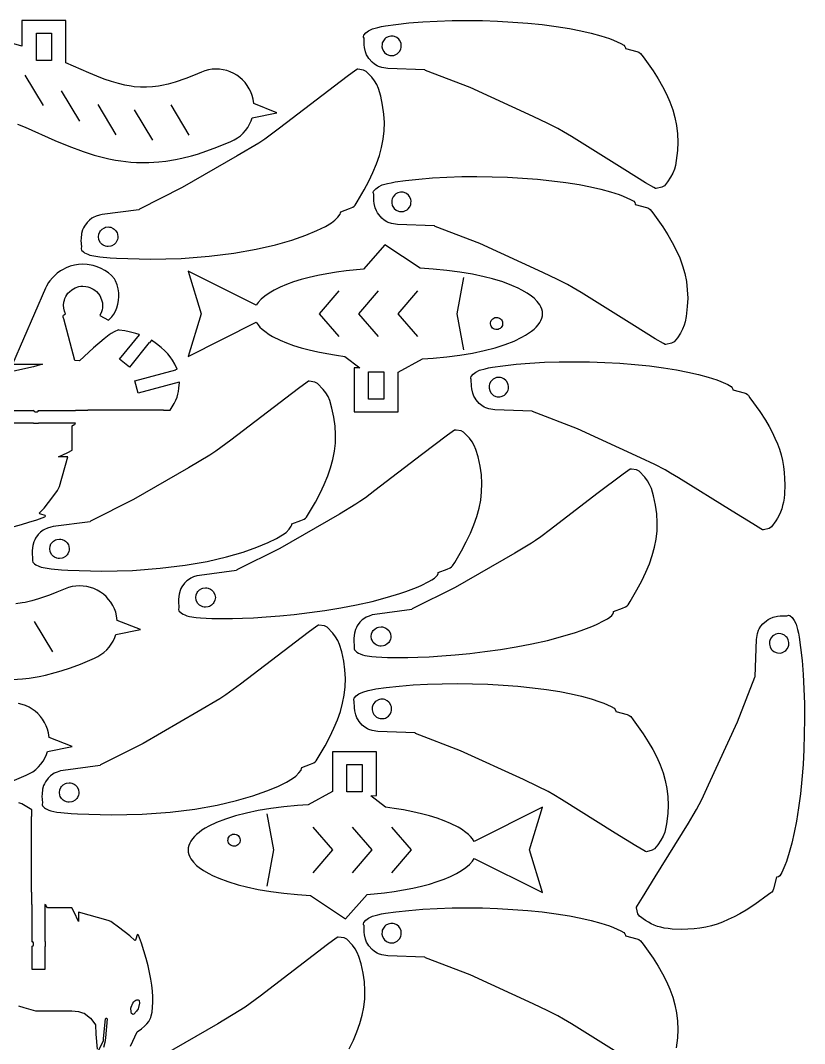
# Model space of a CAD drawing. Header units: millimetres. Extents: x 5 to 593, y 5 to 395.
# Drawn here: x 428.6 to 589.5, y 185.2 to 395 of the extents above; entities that cross this region are included whole.
import ezdxf

# ---------------------------------------------------------------- set-up
doc = ezdxf.new("R2010")
doc.units = ezdxf.units.MM
doc.layers.add('CUT', color=1, linetype='Continuous')
doc.layers.add('ENGRAVE', color=5, linetype='Continuous')

msp = doc.modelspace()

# ---------------------------------------------------------------- linework, layer by layer
at = {"layer": 'CUT'}
for points in [[(427.97, 373.73), (429.56, 373.08), (435.67, 370.41), (438.55, 369.2), (441.44, 368.12), (443.69, 367.4), (445.65, 366.87), (446.75, 366.62), (448.09, 366.36), (449.22, 366.18), (451.24, 365.95), (452.39, 365.87), (453.81, 365.84), (454.97, 365.85), (457, 365.97), (458.4, 366.13), (460.4, 366.45), (461.73, 366.73), (463.7, 367.23), (464.94, 367.6), (466.86, 368.24), (468.89, 368.99), (471.79, 370.19), (472.48, 370.52), (473.12, 370.92), (473.73, 371.37), (474.29, 371.89), (474.79, 372.46), (475.23, 373.07), (475.62, 373.72), (475.94, 374.41), (476.15, 375.04), (481.23, 376.05), (476.46, 377.96), (476.33, 378.88), (476.14, 379.62), (475.88, 380.33), (475.55, 381.01), (475.15, 381.66), (474.69, 382.26), (474.18, 382.82), (473.61, 383.32), (473, 383.77), (472.35, 384.15), (471.66, 384.47), (470.94, 384.72), (470.2, 384.89), (469.45, 385), (468.69, 385.03), (467.94, 384.98), (467.19, 384.87), (466.45, 384.67), (465.74, 384.41), (464.09, 383.72), (462.53, 383.1), (460.31, 382.34), (458.91, 381.95), (457.58, 381.65), (456.93, 381.53), (455.67, 381.37), (454.43, 381.3), (453.21, 381.31), (451.96, 381.41), (451.33, 381.49), (450.04, 381.72), (448.69, 382.04), (447.28, 382.46), (445.8, 382.97), (444.25, 383.57), (442.64, 384.23), (437.91, 386.31), (437.91, 395), (428.95, 395), (428.91, 395), (428.91, 394.96), (428.91, 389.73), (427.25, 390.18)], [(426.52, 315.03), (431.28, 315.03), (431.28, 315.09), (431.31, 314.97), (431.43, 314.83), (431.59, 314.74), (431.77, 314.71), (432.02, 314.76), (432.2, 314.89), (432.28, 315.05), (432.28, 315.02), (439.86, 315.02), (439.86, 315.1), (442.4, 315.1), (442.4, 315.14), (457.95, 315.14), (457.96, 315.09), (459.32, 315.09), (460.14, 316.46), (460.49, 317.14), (460.74, 317.74), (460.92, 318.32), (461.04, 318.91), (461.12, 319.56), (461.2, 320.75), (461.18, 320.83), (452.72, 318.56), (452.06, 321.06), (460.51, 323.33), (460.5, 323.41), (460.73, 323.47), (460.24, 324.51), (459.79, 325.34), (459.35, 326.01), (458.84, 326.64), (458.23, 327.27), (457.47, 327.93), (456.52, 328.67), (455.51, 329.4), (455.08, 328.87), (455.02, 328.92), (450.95, 323.9), (448.94, 325.52), (453.01, 330.55), (452.94, 330.6), (452.24, 330.81), (450.93, 331.16), (450.01, 331.33), (448.87, 331.46), (448.74, 331.52), (447.84, 331.16), (447.18, 330.77), (446.78, 330.5), (445.79, 329.72), (443.59, 327.82), (440.73, 325.21), (439.75, 325.26), (437.52, 333.8), (437.42, 333.97), (437.37, 334.13), (437.39, 334.37), (437.45, 334.53), (437.61, 334.7), (437.82, 334.81), (437.61, 335.37), (437.48, 335.97), (437.45, 336.59), (437.51, 337.2), (437.6, 337.6), (437.73, 337.98), (437.9, 338.36), (438.11, 338.71), (438.35, 339.04), (438.63, 339.34), (439.12, 339.76), (439.47, 339.98), (439.84, 340.16), (440.59, 340.41), (440.99, 340.47), (441.4, 340.5), (442.04, 340.46), (442.44, 340.37), (442.84, 340.25), (443.54, 339.9), (443.88, 339.67), (444.19, 339.41), (444.63, 338.93), (444.86, 338.59), (445.05, 338.23), (445.32, 337.49), (445.4, 337.09), (445.44, 336.68), (445.42, 336.03), (445.35, 335.63), (445.24, 335.23), (444.91, 334.5), (446.64, 333.5), (447.33, 334.21), (447.73, 334.77), (448.08, 335.39), (448.37, 336.06), (448.59, 336.8), (448.73, 337.56), (448.78, 338.35), (448.75, 339.14), (448.63, 339.97), (448.41, 340.79), (448.1, 341.61), (447.91, 342.02), (447.3, 342.66), (446.64, 343.23), (445.93, 343.72), (445.16, 344.14), (444.36, 344.48), (443.53, 344.74), (442.69, 344.91), (442.26, 344.96), (441.39, 345), (440.52, 344.95), (439.66, 344.81), (438.82, 344.58), (437.99, 344.27), (437.23, 343.88), (436.84, 343.64), (436.15, 343.15), (435.8, 342.86), (435.18, 342.24), (434.63, 341.58), (434.37, 341.22), (433.94, 340.48), (433.73, 340.08), (426.95, 324.5), (433.09, 324.49), (431.25, 323.97), (425.41, 322.69)], [(427.33, 291.23), (428.8, 291.62), (430.34, 292.07), (431.95, 292.6), (433.63, 293.19), (433.7, 293.34), (433.66, 293.44), (432.78, 293.71), (432.6, 293.8), (432.46, 293.94), (433.49, 294.99), (435.27, 297.28), (436.19, 298.59), (436.36, 298.89), (436.59, 299.39), (438.31, 305.47), (436.37, 305.48), (438.31, 306.38), (439.19, 306.84), (439.19, 311.85), (439.49, 312.07), (439.72, 312.14), (439.84, 312.24), (439.86, 312.43), (432.28, 312.43), (432.28, 312.35), (431.28, 312.35), (431.28, 312.43), (426.52, 312.43)], [(426.97, 259.85), (429, 259.97), (430.4, 260.13), (432.4, 260.45), (433.73, 260.73), (435.7, 261.23), (436.94, 261.6), (438.86, 262.24), (440.89, 262.99), (443.79, 264.19), (444.48, 264.52), (445.12, 264.92), (445.73, 265.37), (446.29, 265.89), (446.79, 266.46), (447.23, 267.07), (447.62, 267.72), (447.94, 268.41), (448.15, 269.04), (453.23, 270.05), (448.46, 271.96), (448.33, 272.88), (448.14, 273.62), (447.88, 274.33), (447.55, 275.01), (447.15, 275.66), (446.69, 276.26), (446.18, 276.82), (445.61, 277.32), (445, 277.77), (444.35, 278.15), (443.66, 278.47), (442.94, 278.72), (442.2, 278.89), (441.45, 279), (440.69, 279.03), (439.94, 278.98), (439.19, 278.87), (438.45, 278.67), (437.74, 278.41), (436.09, 277.72), (434.53, 277.1), (432.31, 276.34), (430.91, 275.95), (429.58, 275.65), (428.93, 275.53), (427.67, 275.37)], [(426.89, 238.99), (429.79, 240.19), (430.48, 240.52), (431.12, 240.92), (431.73, 241.37), (432.29, 241.89), (432.79, 242.46), (433.23, 243.07), (433.62, 243.72), (433.94, 244.41), (434.15, 245.04), (439.23, 246.05), (434.46, 247.96), (434.33, 248.88), (434.14, 249.62), (433.88, 250.33), (433.55, 251.01), (433.15, 251.66), (432.69, 252.26), (432.18, 252.82), (431.61, 253.32), (431, 253.77), (430.35, 254.15), (429.66, 254.47), (428.94, 254.72), (428.2, 254.89)], [(451.2, 184.61), (452.57, 187.59), (453.44, 188.2), (454.07, 188.69), (454.56, 189.17), (454.94, 189.67), (455.1, 189.93), (455.34, 190.52), (455.44, 190.85), (455.59, 191.61), (455.71, 192.59), (455.77, 193.63), (455.76, 194.72), (455.69, 195.88), (455.56, 197.1), (455.36, 198.37), (455.1, 199.72), (454.77, 201.12), (454.38, 202.6), (453.93, 204.14), (453.4, 205.75), (452.81, 207.42), (452.66, 207.49), (452.56, 207.46), (452.29, 206.58), (452.2, 206.39), (452.06, 206.26), (451.01, 207.28), (448.72, 209.06), (447.41, 209.98), (447.11, 210.16), (446.61, 210.38), (440.53, 212.11), (440.52, 210.17), (439.62, 212.11), (439.16, 212.99), (434.15, 212.99), (433.93, 213.28), (433.86, 213.51), (433.76, 213.64), (433.57, 213.66), (433.57, 206.08), (433.65, 206.07), (433.65, 205.08), (433.57, 205.07), (433.57, 200.32), (430.97, 200.32), (430.97, 205.07), (430.91, 205.08), (431.03, 205.11), (431.17, 205.22), (431.26, 205.38), (431.29, 205.56), (431.24, 205.82), (431.11, 205.99), (430.95, 206.07), (430.98, 206.08), (430.98, 213.65), (430.9, 213.66), (430.9, 216.19), (430.86, 216.2), (430.86, 231.75), (430.91, 231.75), (430.91, 233.11), (429.54, 233.94), (428.86, 234.29), (428.26, 234.54)], [(552.62, 182.34), (541.64, 189.2), (540.02, 190.18), (538.86, 190.83), (536.79, 191.89), (533.81, 193.3), (520.87, 199.22), (511.68, 202.77), (511.59, 202.88), (503.95, 203.15), (502.74, 203.36), (502.08, 203.56), (501.78, 203.69), (501.24, 204.02), (500.74, 204.44), (500.11, 205.18), (499.87, 205.52), (499.63, 205.96), (499.41, 206.55), (499.21, 207.43), (499.12, 208.02), (499.1, 209.35), (499.02, 209.54), (499, 209.7), (499.06, 209.99), (499.49, 210.48), (500.04, 210.89), (500.82, 211.26), (501.94, 211.58), (502.65, 211.73), (503.5, 211.88), (505.61, 212.19), (508.31, 212.48), (511.15, 212.72), (514.11, 212.88), (517.15, 212.97), (520.25, 213), (523.38, 212.96), (526.51, 212.85), (529.62, 212.68), (532.68, 212.45), (535.65, 212.14), (538.52, 211.77), (541.25, 211.34), (543.57, 210.89), (545.72, 210.4), (547.69, 209.86), (549.48, 209.27), (550.3, 208.96), (551.78, 208.3), (552.44, 207.95), (552.65, 207.66), (552.75, 207.36), (552.75, 207.26), (555.08, 206.64), (555.49, 206.47), (555.83, 206.24), (556.35, 205.57), (558.4, 202.66), (559.43, 201.05), (560.35, 199.46), (561.17, 197.87), (561.87, 196.29), (562.45, 194.69), (562.91, 193.08), (563.24, 191.44), (563.44, 189.78), (563.51, 188.07), (563.44, 186.32), (563.18, 184.25)], [(496.08, 184.07), (496.93, 185.84), (497.65, 187.57), (498.25, 189.27), (498.71, 190.96), (499.04, 192.64), (499.23, 194.33), (499.27, 196.05), (499.17, 197.8), (498.92, 199.61), (498.52, 201.48), (498.06, 203.02), (497.71, 203.85), (497.27, 204.6), (496.71, 205.34), (495.54, 206.56), (494.99, 206.81), (493.81, 207), (493.73, 206.99), (493.4, 206.78), (491.62, 205.48), (477.77, 194.9), (474.72, 192.65), (473.48, 191.85), (469.08, 189.23), (457.8, 182.72)], [(428.2, 192.91), (429.29, 192.53), (431.71, 191.84), (439.15, 191.86), (440.51, 191.73), (441.32, 191.49), (441.64, 191.36), (442.97, 190.33), (443.23, 190.04), (443.96, 189), (444.07, 187.06), (444.31, 184.03)], [(444.63, 183.66), (445.66, 185.79), (445.65, 186.19), (446.04, 190.21), (446.12, 190.36), (446.2, 190.38), (446.28, 190.36), (446.37, 190.21), (446.04, 186.34), (445.91, 185.39), (445.62, 184.35)]]:
    msp.add_lwpolyline(points, dxfattribs=at)
for points in [[(552.75, 389.26), (555.08, 388.64), (555.49, 388.47), (555.83, 388.24), (556.35, 387.57), (558.4, 384.66), (559.43, 383.05), (560.35, 381.46), (561.17, 379.87), (561.87, 378.29), (562.45, 376.69), (562.91, 375.08), (563.24, 373.44), (563.44, 371.78), (563.51, 370.07), (563.44, 368.32), (563.18, 366.25), (562.98, 365.22), (562.8, 364.52), (562.48, 363.67), (562.02, 362.84), (561.39, 361.93), (560.73, 361.11), (560.21, 360.82), (559.04, 360.51), (558.89, 360.55), (558.54, 360.73), (556.86, 361.73), (552.62, 364.34), (541.64, 371.2), (540.02, 372.18), (538.86, 372.83), (536.79, 373.89), (533.81, 375.3), (520.87, 381.22), (511.68, 384.77), (511.59, 384.88), (503.95, 385.15), (502.74, 385.36), (502.08, 385.56), (501.78, 385.69), (501.24, 386.02), (500.74, 386.44), (500.11, 387.18), (499.87, 387.52), (499.63, 387.96), (499.41, 388.55), (499.21, 389.43), (499.12, 390.02), (499.1, 391.35), (499.02, 391.54), (499, 391.7), (499.06, 391.99), (499.49, 392.48), (500.04, 392.89), (500.82, 393.26), (501.94, 393.58), (502.65, 393.73), (503.5, 393.88), (505.61, 394.19), (508.31, 394.48), (511.15, 394.72), (514.11, 394.88), (517.15, 394.97), (520.25, 395), (523.38, 394.96), (526.51, 394.85), (529.62, 394.68), (532.68, 394.45), (535.65, 394.14), (538.52, 393.77), (541.25, 393.34), (543.57, 392.89), (545.72, 392.4), (547.69, 391.86), (549.48, 391.27), (550.3, 390.96), (551.78, 390.3), (552.44, 389.95), (552.65, 389.66), (552.75, 389.36)], [(434.96, 386.81), (431.86, 386.8), (431.87, 392.4), (434.96, 392.4)], [(502.77, 389.6), (502.89, 389.08), (503.14, 388.62), (503.3, 388.42), (503.69, 388.1), (504.16, 387.88), (504.41, 387.82), (504.95, 387.8), (505.22, 387.84), (505.47, 387.92), (505.93, 388.17), (506.13, 388.33), (506.45, 388.73), (506.67, 389.19), (506.73, 389.45), (506.75, 389.98), (506.71, 390.25), (506.63, 390.5), (506.38, 390.96), (506.22, 391.16), (505.82, 391.48), (505.36, 391.7), (505.1, 391.76), (504.57, 391.78), (504.3, 391.74), (504.04, 391.66), (503.59, 391.41), (503.39, 391.25), (503.07, 390.85), (502.85, 390.39), (502.79, 390.13)], [(494.31, 355.78), (496.14, 356.43), (496.78, 356.73), (497.07, 356.94), (497.28, 357.14), (497.72, 357.8), (499.11, 360.23), (500.08, 362.07), (500.93, 363.84), (501.65, 365.57), (502.25, 367.27), (502.71, 368.96), (503.04, 370.64), (503.23, 372.33), (503.27, 374.05), (503.17, 375.8), (502.92, 377.61), (502.52, 379.48), (502.06, 381.02), (501.71, 381.85), (501.27, 382.6), (500.71, 383.34), (499.54, 384.56), (498.99, 384.81), (497.81, 385), (497.73, 384.99), (497.4, 384.78), (495.62, 383.48), (481.77, 372.9), (478.72, 370.65), (477.48, 369.85), (473.08, 367.23), (461.8, 360.72), (453, 356.3), (452.92, 356.18), (445.33, 355.18), (444.8, 355.06), (444.13, 354.85), (443.53, 354.59), (443.25, 354.43), (442.73, 354.05), (442.25, 353.57), (441.71, 352.81), (441.52, 352.46), (441.35, 352.07), (441.14, 351.32), (441.02, 350.29), (441, 349.87), (441.1, 348.54), (441.04, 348.28), (441.04, 348.15), (441.12, 347.9), (441.5, 347.53), (441.74, 347.35), (442.39, 347.04), (442.84, 346.89), (444.07, 346.64), (444.88, 346.52), (446.99, 346.33), (448.32, 346.25), (455.26, 346.07), (461.58, 346.21), (467.29, 346.63), (472.41, 347.26), (476.94, 348.06), (480.9, 348.98), (484.29, 349.96), (487.13, 350.96), (489.41, 351.91), (491.16, 352.77), (492.39, 353.49), (493.1, 354.01), (493.75, 354.67), (494.17, 355.25), (494.3, 355.56)], [(554.75, 357.26), (557.08, 356.64), (557.49, 356.47), (557.83, 356.24), (558.35, 355.57), (560.4, 352.66), (561.43, 351.05), (562.35, 349.46), (563.17, 347.87), (563.87, 346.29), (564.45, 344.69), (564.91, 343.08), (565.24, 341.44), (565.44, 339.78), (565.51, 338.07), (565.44, 336.32), (565.18, 334.25), (564.98, 333.22), (564.8, 332.52), (564.48, 331.67), (564.02, 330.84), (563.39, 329.93), (562.73, 329.11), (562.21, 328.82), (561.04, 328.51), (560.89, 328.55), (560.54, 328.73), (558.86, 329.73), (554.62, 332.34), (543.64, 339.2), (542.02, 340.18), (540.86, 340.83), (538.79, 341.89), (535.81, 343.3), (522.87, 349.22), (513.68, 352.77), (513.59, 352.88), (505.95, 353.15), (504.74, 353.36), (504.08, 353.56), (503.78, 353.69), (503.24, 354.02), (502.74, 354.44), (502.11, 355.18), (501.87, 355.52), (501.63, 355.96), (501.41, 356.55), (501.21, 357.43), (501.12, 358.02), (501.1, 359.35), (501.02, 359.54), (501, 359.7), (501.06, 359.99), (501.49, 360.48), (502.04, 360.89), (502.82, 361.26), (503.94, 361.58), (504.65, 361.73), (505.5, 361.88), (507.61, 362.19), (510.31, 362.48), (513.15, 362.72), (516.11, 362.88), (519.15, 362.97), (522.25, 363), (525.38, 362.96), (528.51, 362.85), (531.62, 362.68), (534.68, 362.45), (537.65, 362.14), (540.52, 361.77), (543.25, 361.34), (545.57, 360.89), (547.72, 360.4), (549.69, 359.86), (551.48, 359.27), (552.3, 358.96), (553.78, 358.3), (554.44, 357.95), (554.65, 357.66), (554.75, 357.36)], [(504.77, 357.6), (504.89, 357.08), (505.14, 356.62), (505.3, 356.42), (505.69, 356.1), (506.16, 355.88), (506.41, 355.82), (506.95, 355.8), (507.22, 355.84), (507.47, 355.92), (507.93, 356.17), (508.13, 356.33), (508.45, 356.73), (508.67, 357.19), (508.73, 357.45), (508.75, 357.98), (508.71, 358.25), (508.63, 358.5), (508.38, 358.96), (508.22, 359.16), (507.82, 359.48), (507.36, 359.7), (507.1, 359.76), (506.57, 359.78), (506.3, 359.74), (506.04, 359.66), (505.59, 359.41), (505.39, 359.25), (505.07, 358.85), (504.85, 358.39), (504.79, 358.13)], [(444.59, 350.64), (444.66, 351.17), (444.86, 351.65), (445, 351.86), (445.36, 352.22), (445.81, 352.48), (446.05, 352.57), (446.59, 352.64), (446.86, 352.62), (447.12, 352.57), (447.6, 352.36), (447.81, 352.22), (448.17, 351.86), (448.43, 351.42), (448.51, 351.17), (448.59, 350.64), (448.57, 350.37), (448.51, 350.1), (448.31, 349.63), (448.17, 349.41), (447.81, 349.05), (447.36, 348.79), (447.12, 348.71), (446.59, 348.64), (446.31, 348.65), (446.05, 348.71), (445.58, 348.91), (445.36, 349.05), (445, 349.41), (444.74, 349.86), (444.66, 350.1)], [(511.07, 325.57), (513.29, 325.71), (516.08, 325.98), (518.76, 326.34), (521.33, 326.77), (523.74, 327.29), (525.99, 327.87), (528.05, 328.53), (529.89, 329.24), (531.51, 330.01), (532.22, 330.42), (532.88, 330.83), (533.47, 331.25), (533.99, 331.68), (534.45, 332.12), (534.84, 332.57), (535.15, 333.02), (535.4, 333.48), (535.58, 333.94), (535.69, 334.4), (535.72, 334.86), (535.69, 335.32), (535.58, 335.78), (535.4, 336.24), (535.15, 336.7), (534.65, 337.37), (533.99, 338.04), (533.47, 338.47), (532.56, 339.1), (531.51, 339.71), (530.73, 340.1), (529.45, 340.66), (527.55, 341.36), (525.45, 342), (523.74, 342.43), (521.33, 342.95), (518.76, 343.38), (516.08, 343.74), (513.29, 344), (510.64, 344.17), (503.4, 349), (498.97, 344.01), (495.43, 343.65), (493.43, 343.38), (491.49, 343.06), (489.63, 342.7), (487.87, 342.29), (486.2, 341.84), (484.64, 341.36), (483.19, 340.84), (481.87, 340.29), (480.68, 339.71), (479.63, 339.1), (478.72, 338.47), (477.96, 337.82), (477.36, 337.15), (476.99, 336.62), (463, 343.61), (465.69, 334.86), (463, 326.11), (476.99, 333.1), (477.36, 332.57), (477.74, 332.12), (478.2, 331.68), (478.72, 331.25), (479.63, 330.62), (480.32, 330.21), (481.87, 329.43), (483.19, 328.88), (484.64, 328.36), (486.2, 327.87), (487.87, 327.43), (489.63, 327.02), (491.49, 326.66), (493.43, 326.34), (495.19, 326.09), (498.21, 323.73), (497.09, 323.72), (497.08, 314.76), (497.09, 314.72), (497.12, 314.72), (506.08, 314.72), (506.08, 322.88)], [(525.06, 333), (525.11, 333.24), (525.21, 333.46), (525.36, 333.66), (525.54, 333.83), (525.74, 333.96), (525.97, 334.05), (526.21, 334.09), (526.46, 334.08), (526.7, 334.02), (526.92, 333.92), (527.12, 333.78), (527.29, 333.6), (527.42, 333.39), (527.5, 333.16), (527.54, 332.92), (527.54, 332.68), (527.48, 332.44), (527.38, 332.21), (527.24, 332.02), (527.06, 331.85), (526.85, 331.72), (526.62, 331.63), (526.38, 331.59), (526.13, 331.6), (525.89, 331.66), (525.67, 331.76), (525.47, 331.9), (525.3, 332.08), (525.17, 332.29), (525.09, 332.52), (525.05, 332.76)], [(574.75, 319.26), (577.08, 318.64), (577.49, 318.47), (577.76, 318.3), (577.96, 318.1), (578.3, 317.63), (580.31, 314.78), (581.47, 312.99), (582.21, 311.74), (582.86, 310.54), (583.43, 309.35), (583.92, 308.19), (584.33, 307.04), (584.68, 305.88), (584.95, 304.72), (585.16, 303.53), (585.31, 302.31), (585.39, 301.06), (585.43, 299.75), (585.36, 297.83), (585.28, 296.99), (585.16, 296.21), (585, 295.49), (584.81, 294.81), (584.57, 294.17), (584.29, 293.55), (583.97, 292.94), (583.6, 292.34), (582.73, 291.11), (582.21, 290.82), (581.04, 290.51), (580.89, 290.55), (580.54, 290.73), (578.86, 291.73), (574.62, 294.34), (563.64, 301.2), (562.02, 302.18), (560.86, 302.83), (558.79, 303.89), (555.81, 305.3), (542.87, 311.22), (533.68, 314.77), (533.59, 314.88), (525.95, 315.15), (524.74, 315.36), (524.08, 315.56), (523.78, 315.69), (523.24, 316.02), (522.73, 316.44), (522.11, 317.18), (521.87, 317.52), (521.63, 317.96), (521.41, 318.55), (521.21, 319.43), (521.12, 320.02), (521.1, 321.35), (521.02, 321.56), (521, 321.7), (521.06, 321.99), (521.49, 322.48), (522.04, 322.89), (522.82, 323.26), (523.94, 323.58), (524.65, 323.73), (525.49, 323.88), (527.61, 324.19), (530.31, 324.48), (533.15, 324.72), (536.1, 324.88), (539.15, 324.97), (542.25, 325), (545.38, 324.96), (548.51, 324.85), (551.62, 324.68), (554.68, 324.45), (557.65, 324.14), (560.52, 323.77), (563.25, 323.34), (565.57, 322.89), (567.72, 322.4), (569.69, 321.86), (571.48, 321.27), (572.3, 320.96), (573.78, 320.3), (574.44, 319.95), (574.65, 319.66), (574.75, 319.36)], [(500.03, 322.91), (503.13, 322.92), (503.13, 317.32), (500.03, 317.32)], [(524.77, 319.6), (524.89, 319.08), (525.14, 318.62), (525.3, 318.42), (525.69, 318.1), (526.16, 317.88), (526.41, 317.82), (526.95, 317.8), (527.22, 317.84), (527.47, 317.92), (527.93, 318.17), (528.13, 318.33), (528.45, 318.73), (528.67, 319.19), (528.73, 319.45), (528.75, 319.98), (528.7, 320.25), (528.63, 320.5), (528.38, 320.96), (528.22, 321.16), (527.82, 321.48), (527.36, 321.7), (527.1, 321.76), (526.57, 321.78), (526.3, 321.74), (526.04, 321.66), (525.59, 321.41), (525.39, 321.25), (525.06, 320.85), (524.85, 320.39), (524.79, 320.13)], [(484.31, 291.78), (486.14, 292.43), (486.78, 292.73), (487.07, 292.94), (487.28, 293.14), (487.72, 293.8), (489.11, 296.23), (490.08, 298.07), (490.93, 299.84), (491.65, 301.57), (492.25, 303.27), (492.71, 304.96), (493.04, 306.64), (493.23, 308.33), (493.27, 310.05), (493.17, 311.8), (492.92, 313.61), (492.52, 315.48), (492.06, 317.02), (491.71, 317.85), (491.27, 318.6), (490.71, 319.34), (489.54, 320.56), (488.99, 320.81), (487.81, 321), (487.73, 320.99), (487.4, 320.78), (485.62, 319.48), (471.77, 308.9), (468.72, 306.65), (467.48, 305.85), (463.08, 303.23), (451.8, 296.72), (443, 292.3), (442.92, 292.18), (435.33, 291.18), (434.8, 291.06), (434.13, 290.85), (433.53, 290.59), (433.25, 290.43), (432.73, 290.05), (432.25, 289.57), (431.71, 288.81), (431.52, 288.46), (431.35, 288.07), (431.14, 287.32), (431.02, 286.29), (431, 285.87), (431.1, 284.54), (431.04, 284.28), (431.04, 284.15), (431.12, 283.9), (431.5, 283.53), (431.74, 283.35), (432.39, 283.04), (432.84, 282.89), (434.07, 282.64), (434.88, 282.52), (436.99, 282.33), (438.32, 282.25), (445.26, 282.07), (451.58, 282.21), (457.29, 282.63), (462.41, 283.26), (466.94, 284.06), (470.9, 284.98), (474.29, 285.96), (477.13, 286.96), (479.41, 287.91), (481.16, 288.77), (482.39, 289.49), (483.1, 290.01), (483.75, 290.67), (484.17, 291.25), (484.3, 291.56)], [(514.31, 281.78), (516.14, 282.43), (516.78, 282.73), (517.07, 282.94), (517.28, 283.14), (517.72, 283.8), (519.11, 286.23), (520.08, 288.07), (520.93, 289.84), (521.65, 291.57), (522.25, 293.27), (522.71, 294.96), (523.04, 296.64), (523.23, 298.33), (523.27, 300.05), (523.17, 301.8), (522.92, 303.61), (522.52, 305.48), (522.06, 307.02), (521.71, 307.85), (521.27, 308.6), (520.71, 309.34), (519.54, 310.56), (519.03, 310.8), (518, 310.98), (517.76, 311), (517.68, 310.97), (516.25, 309.95), (510.88, 305.88), (501.34, 298.57), (499.38, 297.1), (498.27, 296.31), (497.43, 295.78), (494.03, 293.77), (481.8, 286.72), (473, 282.3), (472.92, 282.18), (465.33, 281.18), (464.8, 281.06), (464.13, 280.85), (463.53, 280.59), (463.25, 280.43), (462.73, 280.05), (462.25, 279.57), (461.71, 278.81), (461.52, 278.46), (461.35, 278.07), (461.14, 277.32), (461.02, 276.29), (461, 275.87), (461.1, 274.54), (461.04, 274.28), (461.04, 274.15), (461.12, 273.9), (461.64, 273.44), (461.95, 273.25), (462.31, 273.07), (462.75, 272.91), (463.27, 272.77), (464.67, 272.55), (465.57, 272.47), (467.88, 272.35), (469.97, 272.31), (472.12, 272.33), (474.13, 272.39), (476.45, 272.5), (479.03, 272.66), (481.82, 272.89), (484.79, 273.18), (487.89, 273.54), (491.08, 273.99), (494.31, 274.52), (497.55, 275.14), (500.76, 275.85), (503.89, 276.68), (506.47, 277.47), (507.67, 277.88), (509.84, 278.7), (510.79, 279.11), (512.4, 279.9), (513.03, 280.27), (513.54, 280.62), (513.92, 280.95), (514.16, 281.25), (514.28, 281.55)], [(550.31, 273.78), (552.14, 274.43), (552.78, 274.73), (553.07, 274.94), (553.28, 275.14), (553.72, 275.8), (555.11, 278.23), (556.08, 280.07), (556.93, 281.84), (557.65, 283.57), (558.25, 285.27), (558.71, 286.96), (559.04, 288.64), (559.23, 290.33), (559.27, 292.05), (559.17, 293.8), (558.92, 295.61), (558.52, 297.48), (558.06, 299.02), (557.71, 299.85), (557.27, 300.6), (556.71, 301.34), (555.54, 302.56), (555.03, 302.8), (554, 302.98), (553.76, 303), (553.68, 302.97), (552.25, 301.95), (546.88, 297.88), (537.34, 290.57), (535.38, 289.1), (534.27, 288.31), (533.43, 287.78), (530.03, 285.77), (517.8, 278.72), (509, 274.3), (508.92, 274.18), (501.33, 273.18), (500.8, 273.06), (500.13, 272.85), (499.53, 272.59), (499.25, 272.43), (498.73, 272.05), (498.25, 271.57), (497.71, 270.81), (497.52, 270.46), (497.35, 270.07), (497.14, 269.32), (497.02, 268.29), (497, 267.87), (497.1, 266.54), (497.04, 266.28), (497.04, 266.15), (497.12, 265.9), (497.64, 265.44), (497.95, 265.25), (498.31, 265.07), (498.75, 264.91), (499.27, 264.77), (500.67, 264.55), (501.57, 264.47), (503.88, 264.35), (505.97, 264.31), (508.12, 264.33), (510.13, 264.39), (512.45, 264.5), (515.03, 264.66), (517.82, 264.89), (520.79, 265.18), (523.89, 265.54), (527.08, 265.99), (530.31, 266.52), (533.55, 267.14), (536.76, 267.85), (539.89, 268.68), (542.47, 269.47), (543.67, 269.88), (545.84, 270.7), (546.79, 271.11), (548.4, 271.9), (549.03, 272.27), (549.54, 272.62), (549.92, 272.95), (550.16, 273.25), (550.28, 273.55)], [(434.59, 286.64), (434.66, 287.17), (434.86, 287.65), (435, 287.86), (435.36, 288.22), (435.81, 288.48), (436.05, 288.57), (436.59, 288.64), (436.86, 288.62), (437.12, 288.57), (437.6, 288.36), (437.81, 288.22), (438.17, 287.86), (438.43, 287.42), (438.51, 287.17), (438.59, 286.64), (438.57, 286.37), (438.51, 286.1), (438.31, 285.63), (438.17, 285.41), (437.81, 285.05), (437.36, 284.79), (437.12, 284.71), (436.59, 284.64), (436.31, 284.65), (436.05, 284.71), (435.58, 284.91), (435.36, 285.05), (435, 285.41), (434.74, 285.86), (434.66, 286.1)], [(464.59, 276.64), (464.66, 277.17), (464.86, 277.65), (465, 277.86), (465.36, 278.22), (465.81, 278.48), (466.05, 278.57), (466.59, 278.64), (466.86, 278.62), (467.12, 278.57), (467.6, 278.36), (467.81, 278.22), (468.17, 277.86), (468.43, 277.42), (468.51, 277.17), (468.59, 276.64), (468.57, 276.37), (468.51, 276.11), (468.31, 275.63), (468.17, 275.41), (467.81, 275.05), (467.36, 274.79), (467.12, 274.71), (466.59, 274.64), (466.31, 274.66), (466.05, 274.71), (465.58, 274.91), (465.36, 275.05), (465, 275.41), (464.74, 275.86), (464.66, 276.11)], [(583.75, 219.25), (583.14, 216.92), (582.97, 216.51), (582.79, 216.24), (582.59, 216.04), (582.13, 215.7), (579.28, 213.69), (577.48, 212.53), (576.24, 211.79), (575.03, 211.14), (573.85, 210.57), (572.69, 210.08), (571.53, 209.67), (570.38, 209.32), (569.21, 209.05), (568.02, 208.84), (566.81, 208.69), (565.55, 208.61), (564.25, 208.57), (562.32, 208.64), (561.48, 208.72), (560.7, 208.84), (559.98, 209), (559.3, 209.19), (558.66, 209.43), (558.04, 209.71), (557.44, 210.03), (556.84, 210.4), (555.61, 211.27), (555.31, 211.79), (555, 212.96), (555.04, 213.11), (555.22, 213.46), (556.22, 215.14), (558.83, 219.38), (565.7, 230.36), (566.67, 231.98), (567.32, 233.14), (568.39, 235.21), (569.8, 238.19), (575.71, 251.13), (579.26, 260.32), (579.37, 260.41), (579.64, 268.05), (579.85, 269.26), (580.06, 269.92), (580.19, 270.22), (580.51, 270.76), (580.94, 271.27), (581.67, 271.89), (582.01, 272.13), (582.45, 272.37), (583.05, 272.59), (583.92, 272.79), (584.51, 272.88), (585.85, 272.9), (586.05, 272.98), (586.2, 273), (586.48, 272.94), (586.97, 272.51), (587.39, 271.96), (587.75, 271.18), (588.07, 270.06), (588.23, 269.35), (588.38, 268.51), (588.68, 266.39), (588.98, 263.69), (589.21, 260.85), (589.37, 257.9), (589.47, 254.85), (589.49, 251.75), (589.45, 248.62), (589.35, 245.49), (589.18, 242.38), (588.94, 239.32), (588.64, 236.35), (588.27, 233.48), (587.83, 230.75), (587.39, 228.43), (586.9, 226.28), (586.36, 224.31), (585.77, 222.52), (585.46, 221.7), (584.8, 220.22), (584.45, 219.56), (584.15, 219.35), (583.85, 219.25)], [(486.31, 241.78), (488.14, 242.43), (488.78, 242.73), (489.07, 242.94), (489.28, 243.14), (489.72, 243.8), (491.11, 246.23), (492.08, 248.07), (492.93, 249.84), (493.65, 251.57), (494.25, 253.27), (494.71, 254.96), (495.04, 256.64), (495.23, 258.33), (495.27, 260.05), (495.17, 261.8), (494.92, 263.61), (494.52, 265.48), (494.06, 267.02), (493.71, 267.85), (493.27, 268.6), (492.71, 269.34), (491.54, 270.56), (490.99, 270.81), (489.81, 271), (489.73, 270.99), (489.4, 270.78), (487.62, 269.48), (473.77, 258.9), (470.72, 256.65), (469.48, 255.85), (465.08, 253.23), (453.8, 246.72), (445, 242.3), (444.92, 242.18), (437.33, 241.18), (436.8, 241.06), (436.13, 240.85), (435.53, 240.59), (435.25, 240.43), (434.73, 240.05), (434.25, 239.57), (433.71, 238.81), (433.52, 238.46), (433.35, 238.07), (433.14, 237.32), (433.02, 236.29), (433, 235.87), (433.1, 234.54), (433.04, 234.28), (433.04, 234.15), (433.12, 233.9), (433.5, 233.53), (433.74, 233.35), (434.39, 233.04), (434.84, 232.89), (436.07, 232.64), (436.88, 232.52), (438.99, 232.33), (440.32, 232.25), (447.26, 232.07), (453.58, 232.21), (459.29, 232.63), (464.41, 233.26), (468.94, 234.06), (472.9, 234.98), (476.29, 235.96), (479.13, 236.96), (481.41, 237.91), (483.16, 238.77), (484.39, 239.49), (485.1, 240.01), (485.75, 240.67), (486.17, 241.25), (486.3, 241.56)], [(500.59, 268.64), (500.66, 269.17), (500.86, 269.65), (501, 269.86), (501.36, 270.22), (501.81, 270.48), (502.05, 270.57), (502.59, 270.64), (502.86, 270.62), (503.12, 270.57), (503.6, 270.36), (503.81, 270.22), (504.17, 269.86), (504.43, 269.42), (504.51, 269.17), (504.59, 268.64), (504.57, 268.37), (504.51, 268.11), (504.31, 267.63), (504.17, 267.41), (503.81, 267.05), (503.36, 266.79), (503.12, 266.71), (502.59, 266.64), (502.31, 266.66), (502.05, 266.71), (501.58, 266.91), (501.36, 267.05), (501, 267.41), (500.74, 267.86), (500.66, 268.11)], [(584.09, 269.23), (583.57, 269.11), (583.11, 268.86), (582.92, 268.7), (582.59, 268.31), (582.38, 267.84), (582.31, 267.59), (582.29, 267.05), (582.34, 266.78), (582.42, 266.53), (582.66, 266.07), (582.83, 265.87), (583.22, 265.55), (583.69, 265.33), (583.94, 265.27), (584.48, 265.25), (584.75, 265.3), (585, 265.37), (585.46, 265.62), (585.65, 265.78), (585.98, 266.18), (586.19, 266.64), (586.26, 266.9), (586.28, 267.43), (586.23, 267.7), (586.15, 267.96), (585.91, 268.41), (585.74, 268.61), (585.35, 268.94), (584.88, 269.15), (584.63, 269.21)], [(550.75, 253.26), (553.08, 252.64), (553.49, 252.47), (553.83, 252.24), (554.35, 251.57), (556.4, 248.66), (557.43, 247.05), (558.35, 245.46), (559.17, 243.87), (559.87, 242.29), (560.45, 240.69), (560.91, 239.08), (561.24, 237.44), (561.44, 235.78), (561.51, 234.07), (561.44, 232.32), (561.18, 230.25), (560.98, 229.22), (560.8, 228.52), (560.48, 227.67), (560.02, 226.84), (559.39, 225.93), (558.73, 225.11), (558.21, 224.82), (557.04, 224.51), (556.89, 224.55), (556.54, 224.73), (554.86, 225.73), (550.62, 228.34), (539.64, 235.2), (538.02, 236.18), (536.86, 236.83), (534.79, 237.89), (531.81, 239.3), (518.87, 245.22), (509.68, 248.77), (509.59, 248.88), (501.95, 249.15), (500.74, 249.36), (500.08, 249.56), (499.78, 249.69), (499.24, 250.02), (498.74, 250.44), (498.11, 251.18), (497.87, 251.52), (497.63, 251.96), (497.41, 252.55), (497.21, 253.43), (497.12, 254.02), (497.1, 255.35), (497.02, 255.54), (497, 255.7), (497.06, 255.99), (497.49, 256.48), (498.04, 256.89), (498.82, 257.26), (499.94, 257.58), (500.65, 257.73), (501.5, 257.88), (503.61, 258.19), (506.31, 258.48), (509.15, 258.72), (512.11, 258.88), (515.15, 258.97), (518.25, 259), (521.38, 258.96), (524.51, 258.85), (527.62, 258.68), (530.68, 258.45), (533.65, 258.14), (536.52, 257.77), (539.25, 257.34), (541.57, 256.89), (543.72, 256.4), (545.69, 255.86), (547.48, 255.27), (548.3, 254.96), (549.78, 254.3), (550.44, 253.95), (550.65, 253.66), (550.75, 253.36)], [(500.77, 253.6), (500.89, 253.08), (501.14, 252.62), (501.3, 252.42), (501.69, 252.1), (502.16, 251.88), (502.41, 251.82), (502.95, 251.8), (503.22, 251.84), (503.47, 251.92), (503.93, 252.17), (504.13, 252.33), (504.45, 252.73), (504.67, 253.19), (504.73, 253.45), (504.75, 253.98), (504.71, 254.25), (504.63, 254.5), (504.38, 254.96), (504.22, 255.16), (503.82, 255.48), (503.36, 255.7), (503.1, 255.76), (502.57, 255.78), (502.3, 255.74), (502.04, 255.66), (501.59, 255.41), (501.39, 255.25), (501.07, 254.85), (500.85, 254.39), (500.79, 254.13)], [(487.65, 234.15), (485.43, 234), (482.65, 233.74), (479.96, 233.38), (477.4, 232.95), (474.98, 232.43), (472.73, 231.84), (470.68, 231.19), (468.83, 230.48), (467.22, 229.71), (466.5, 229.3), (465.84, 228.89), (465.26, 228.47), (464.73, 228.04), (464.28, 227.6), (463.89, 227.15), (463.57, 226.7), (463.32, 226.24), (463.14, 225.78), (463.04, 225.32), (463, 224.86), (463.04, 224.4), (463.14, 223.94), (463.32, 223.48), (463.57, 223.02), (464.07, 222.35), (464.73, 221.68), (465.26, 221.25), (466.16, 220.62), (467.22, 220.01), (467.99, 219.62), (469.27, 219.06), (471.17, 218.36), (473.28, 217.72), (474.98, 217.29), (477.4, 216.77), (479.96, 216.34), (482.65, 215.98), (485.43, 215.71), (488.08, 215.54), (495.32, 210.72), (499.76, 215.71), (503.29, 216.06), (505.3, 216.34), (507.23, 216.66), (509.09, 217.02), (510.86, 217.43), (512.52, 217.87), (514.09, 218.36), (515.53, 218.88), (516.85, 219.43), (518.04, 220.01), (519.09, 220.62), (520, 221.25), (520.76, 221.9), (521.37, 222.57), (521.73, 223.1), (535.72, 216.11), (533.03, 224.86), (535.72, 233.61), (521.73, 226.62), (521.37, 227.15), (520.98, 227.6), (520.52, 228.04), (520, 228.47), (519.09, 229.1), (518.41, 229.51), (516.85, 230.29), (515.53, 230.84), (514.09, 231.36), (512.52, 231.84), (510.86, 232.29), (509.09, 232.7), (507.23, 233.06), (505.3, 233.38), (503.53, 233.62), (500.51, 235.99), (501.64, 236), (501.64, 244.96), (501.64, 245), (501.6, 245), (492.64, 245), (492.64, 236.84)], [(498.69, 236.8), (495.59, 236.8), (495.59, 242.4), (498.69, 242.4)], [(436.59, 236.64), (436.66, 237.17), (436.86, 237.65), (437, 237.86), (437.36, 238.22), (437.81, 238.48), (438.05, 238.57), (438.59, 238.64), (438.86, 238.62), (439.12, 238.57), (439.6, 238.36), (439.81, 238.22), (440.17, 237.86), (440.43, 237.42), (440.51, 237.17), (440.59, 236.64), (440.57, 236.37), (440.51, 236.1), (440.31, 235.63), (440.17, 235.41), (439.81, 235.05), (439.36, 234.79), (439.12, 234.71), (438.59, 234.64), (438.31, 234.65), (438.05, 234.71), (437.58, 234.91), (437.36, 235.05), (437, 235.41), (436.74, 235.86), (436.66, 236.1)], [(473.67, 226.72), (473.61, 226.48), (473.51, 226.25), (473.37, 226.06), (473.19, 225.89), (472.98, 225.76), (472.75, 225.67), (472.51, 225.63), (472.26, 225.64), (472.03, 225.7), (471.8, 225.8), (471.6, 225.94), (471.44, 226.12), (471.31, 226.33), (471.22, 226.56), (471.18, 226.8), (471.19, 227.04), (471.24, 227.28), (471.34, 227.5), (471.49, 227.7), (471.67, 227.87), (471.87, 228), (472.1, 228.09), (472.35, 228.13), (472.59, 228.12), (472.83, 228.06), (473.05, 227.96), (473.25, 227.82), (473.42, 227.64), (473.55, 227.43), (473.63, 227.2), (473.67, 226.96)], [(502.77, 207.6), (502.89, 207.08), (503.14, 206.62), (503.3, 206.42), (503.69, 206.1), (504.16, 205.88), (504.41, 205.82), (504.95, 205.8), (505.22, 205.84), (505.47, 205.92), (505.93, 206.17), (506.13, 206.33), (506.45, 206.73), (506.67, 207.19), (506.73, 207.45), (506.75, 207.98), (506.71, 208.25), (506.63, 208.5), (506.38, 208.96), (506.22, 209.16), (505.82, 209.48), (505.36, 209.7), (505.1, 209.76), (504.57, 209.78), (504.3, 209.74), (504.04, 209.66), (503.59, 209.41), (503.39, 209.25), (503.07, 208.85), (502.85, 208.39), (502.79, 208.13)], [(452.96, 193.97), (453.02, 193.42), (452.83, 192.52), (452.74, 192.26), (452.4, 191.8), (451.88, 191.19), (451.67, 191.13), (451.57, 191.15), (451.4, 191.32), (451.28, 191.68), (451.25, 192.38), (451.3, 192.61), (451.65, 193.47), (451.85, 193.72), (452.06, 193.92), (452.28, 194.06), (452.5, 194.14), (452.77, 194.14), (452.91, 194.04)]]:
    msp.add_lwpolyline(points, close=True, dxfattribs=at)
at = {"layer": 'ENGRAVE'}
for points in [[(429.51, 383.81), (433.25, 377.58)], [(436.98, 380.57), (440.72, 374.33)], [(444.46, 377.79), (448.2, 371.56)], [(451.94, 376.68), (455.68, 370.45)], [(459.42, 377.7), (463.16, 371.47)], [(519.56, 327.45), (518.22, 334.86), (519.56, 342.27)], [(493.97, 330.15), (489.93, 334.86), (493.97, 339.57)], [(502.05, 330.15), (498.01, 334.86), (502.05, 339.57)], [(510.14, 330.15), (506.1, 334.86), (510.14, 339.57)], [(431.42, 271.7), (435.16, 265.47)], [(479.16, 232.27), (480.51, 224.86), (479.16, 217.45)], [(488.59, 229.57), (492.63, 224.86), (488.59, 220.15)], [(496.67, 229.57), (500.71, 224.86), (496.67, 220.15)], [(504.75, 229.57), (508.79, 224.86), (504.75, 220.15)]]:
    msp.add_lwpolyline(points, dxfattribs=at)

doc.saveas('drawing.dxf')
